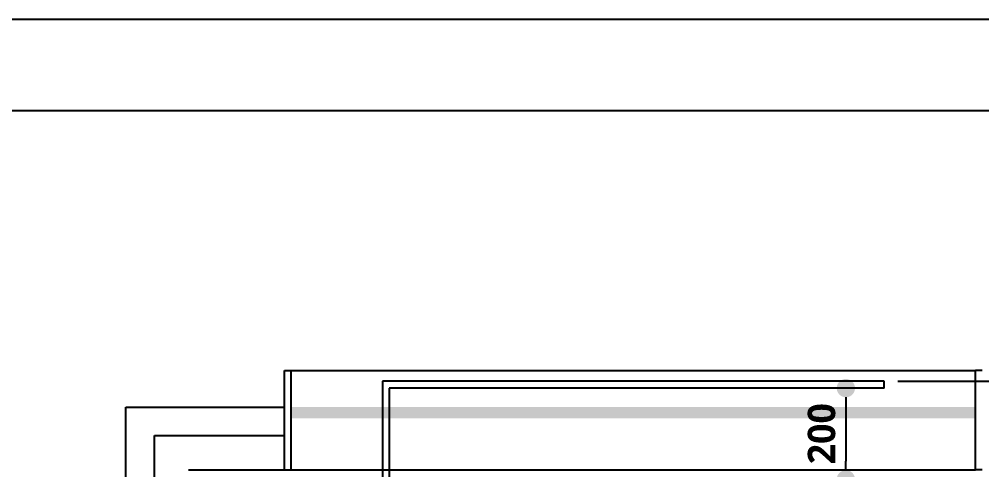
# Model space of a CAD drawing. Header units: millimetres. Extents: x 0 to 33600, y 0 to 8910.
# Drawn here: x 25645 to 27755, y 7922 to 8910 of the extents above; entities that cross this region are included whole.
import ezdxf

# ---------------------------------------------------------------- set-up
doc = ezdxf.new("R2010")
doc.units = ezdxf.units.MM
doc.header["$LTSCALE"] = 20
doc.header["$MEASUREMENT"] = 0
doc.linetypes.add('지하2층 평면도 정화조변경안$0$HID', pattern=[2, 1.1, -0.9])
doc.layers.get('0').update_dxf_attribs({"linetype": 'CONTINUOUS'})
doc.layers.get('Defpoints').update_dxf_attribs({"color": 181, "linetype": 'CONTINUOUS'})
for name, color, linetype in [('DIM', 141, 'CONTINUOUS'), ('지하2층 평면도 정화조변경안$0$A-DOOR-JAMB', 253, 'CONTINUOUS'), ('지하2층 평면도 정화조변경안$0$A-FLOR-FLIN-TYP2', 253, 'CONTINUOUS'), ('지하2층 평면도 정화조변경안$0$A-FLOR-PANL', 253, 'CONTINUOUS'), ('지하2층 평면도 정화조변경안$0$HID', 253, '지하2층 평면도 정화조변경안$0$HID'), ('지하2층 평면도 정화조변경안$0$충돌방지대 IN', 253, 'CONTINUOUS')]:
    doc.layers.add(name, color=color, linetype=linetype)
doc.styles.get("Standard").update_dxf_attribs({"font": 'NanumGothicBold.ttf'})
doc.dimstyles.new('yongsung', dxfattribs={"dimscale": 20, "dimtxt": 3, "dimasz": 2, "dimexe": 1.5, "dimexo": 1.5, "dimgap": 1, "dimtad": 1, "dimdec": 0, "dimdsep": 46, "dimlunit": 6, "dimtxsty": 'Standard', "dimblk": 'DOT', "dimcen": 0, "dimdle": 2, "dimclrd": 256, "dimclre": 256, "dimclrt": 256, "dimadec": 0, "dimazin": 0, "dimtfac": 480, "dimtdec": 0, "dimtix": 1, "dimtmove": 2, "dimatfit": 3, "dimfxl": 1, "dimtolj": 1, "dimtzin": 0, "dimarcsym": 0})

# ---------------------------------------------------------------- blocks, each defined once
blk = doc.blocks.new('_Dot')
at = {"color": 0, "linetype": 'ByBlock', "lineweight": -2}
blk.add_line((-0.5, 0), (-1, 0), dxfattribs=at)
at = {"color": 0, "linetype": 'ByBlock', "const_width": 0.5}
blk.add_lwpolyline([(-0.25, 0, 1), (0.25, 0, 1)], format="xyb", close=True, dxfattribs=at)
blk = doc.blocks.new('*D224')
at = {"layer": 'Defpoints', "color": 0}
for p in [(27540.7, 8116.2), (28727.8, 8116.2), (27565.7, 6216.2)]:
    blk.add_point(p, dxfattribs=at)
at = {"layer": 'DIM', "lineweight": -2}
for p, q in [((27570.7, 8116.2), (28757.8, 8116.2)), ((28727.8, 6256.2), (28727.8, 8076.2)), ((27595.7, 6216.2), (28757.8, 6216.2))]:
    blk.add_line(p, q, dxfattribs=at)
at = {"layer": 'DIM', "linetype": 'ByBlock', "lineweight": -2, "xscale": 40, "yscale": 40, "zscale": 40}
for p, rotation in [((28727.8, 8116.2), 90), ((28727.8, 6216.2), 270)]:
    blk.add_blockref('_Dot', p, dxfattribs=dict(at, rotation=rotation))
at = {"layer": 'DIM', "insert": (28669.2, 7166.2), "char_height": 60, "attachment_point": 5, "rotation": 90}
blk.add_mtext('\\A1;1,900', dxfattribs=at)
blk = doc.blocks.new('*D233')
at = {"layer": 'Defpoints', "color": 0}
for p in [(27540.7, 8101.2), (27456.7, 7901.2), (27540.7, 7901.2)]:
    blk.add_point(p, dxfattribs=at)
at = {"layer": 'DIM', "lineweight": -2}
for p, q in [((27510.7, 8101.2), (27426.7, 8101.2)), ((27456.7, 8061.2), (27456.7, 7941.2)), ((27510.7, 7901.2), (27426.7, 7901.2))]:
    blk.add_line(p, q, dxfattribs=at)
at = {"layer": 'DIM', "linetype": 'ByBlock', "lineweight": -2, "xscale": 40, "yscale": 40, "zscale": 40}
for p, rotation in [((27456.7, 8101.2), 90), ((27456.7, 7901.2), 270)]:
    blk.add_blockref('_Dot', p, dxfattribs=dict(at, rotation=rotation))
at = {"layer": 'DIM', "insert": (27403.7, 8001.2), "char_height": 60, "attachment_point": 5, "rotation": 90}
blk.add_mtext('\\A1;200', dxfattribs=at)

msp = doc.modelspace()

# ---------------------------------------------------------------- linework, layer by layer
at = {"color": 4}
for p, q in [((26440.7, 8116.2), (26440.7, 7886.2)), ((27540.7, 8116.2), (26440.7, 8116.2)), ((27540.7, 8101.2), (27540.7, 8116.2)), ((26455.7, 8101.2), (26455.7, 7901.2)), ((27540.7, 8101.2), (26455.7, 8101.2))]:
    msp.add_line(p, q, dxfattribs=at)
at = {"layer": 'Defpoints'}
for points in [[(25200, 8910), (33600, 8910), (33600, 2970), (25200, 2970)], [(32500, 3170), (25400, 3170), (25400, 8710), (32500, 8710)]]:
    msp.add_lwpolyline(points, close=True, dxfattribs=at)
at = {"layer": '지하2층 평면도 정화조변경안$0$A-DOOR-JAMB'}
for p, q in [((26225.8, 8139.7), (26240.8, 8139.7)), ((26225.8, 8059.7), (26225.8, 8139.7)), ((26240.8, 7922.2), (26240.8, 8139.7)), ((27740.8, 7922.2), (27740.8, 8139.7)), ((27755.8, 8139.7), (27740.8, 8139.7)), ((26225.8, 7922.2), (26225.8, 7997.2)), ((26225.8, 7922.2), (26240.8, 7922.2)), ((27755.8, 7922.2), (27740.8, 7922.2))]:
    msp.add_line(p, q, dxfattribs=at)
at = {"layer": '지하2층 평면도 정화조변경안$0$A-FLOR-FLIN-TYP2'}
for p, q in [((26240.8, 8139.7), (27740.8, 8139.7)), ((26240.8, 7922.2), (27740.8, 7922.2))]:
    msp.add_line(p, q, dxfattribs=at)
at = {"layer": '지하2층 평면도 정화조변경안$0$A-FLOR-PANL'}
for p, q in [((25878.3, 6234.7), (25878.3, 8059.7)), ((25878.3, 8059.7), (26225.8, 8059.7)), ((26225.8, 7997.2), (26225.8, 8059.7)), ((25940.8, 6297.2), (25940.8, 7997.2)), ((25940.8, 7997.2), (26225.8, 7997.2))]:
    msp.add_line(p, q, dxfattribs=at)
at = {"layer": '지하2층 평면도 정화조변경안$0$HID', "const_width": 25}
msp.add_lwpolyline([(26240.8, 8047.2), (27740.8, 8047.2)], dxfattribs=at)
at = {"layer": '지하2층 평면도 정화조변경안$0$충돌방지대 IN'}
msp.add_line((26015.8, 7922.2), (26225.8, 7922.2), dxfattribs=at)

# ---------------------------------------------------------------- dimensions: what is measured, and where the dimension line sits
at = {"layer": 'DIM'}
for base, p1, p2, picture, middle in [((28727.8, 8116.2, 51500), (27565.7, 6216.2), (27540.7, 8116.2), '*D224', (28669.2, 7166.2, 51500)), ((27456.7, 7901.2, 51500), (27540.7, 8101.2), (27540.7, 7901.2), '*D233', (27403.7, 8001.2, 51500))]:
    dim = msp.add_linear_dim(base=base, p1=p1, p2=p2, angle=90, dimstyle='yongsung', override={"dimblk": 'Dot', "dimtmove": 1}, dxfattribs=at)
    dim.commit()
    dim.dimension.update_dxf_attribs({"geometry": picture, "text_midpoint": middle})

doc.saveas('drawing.dxf')
